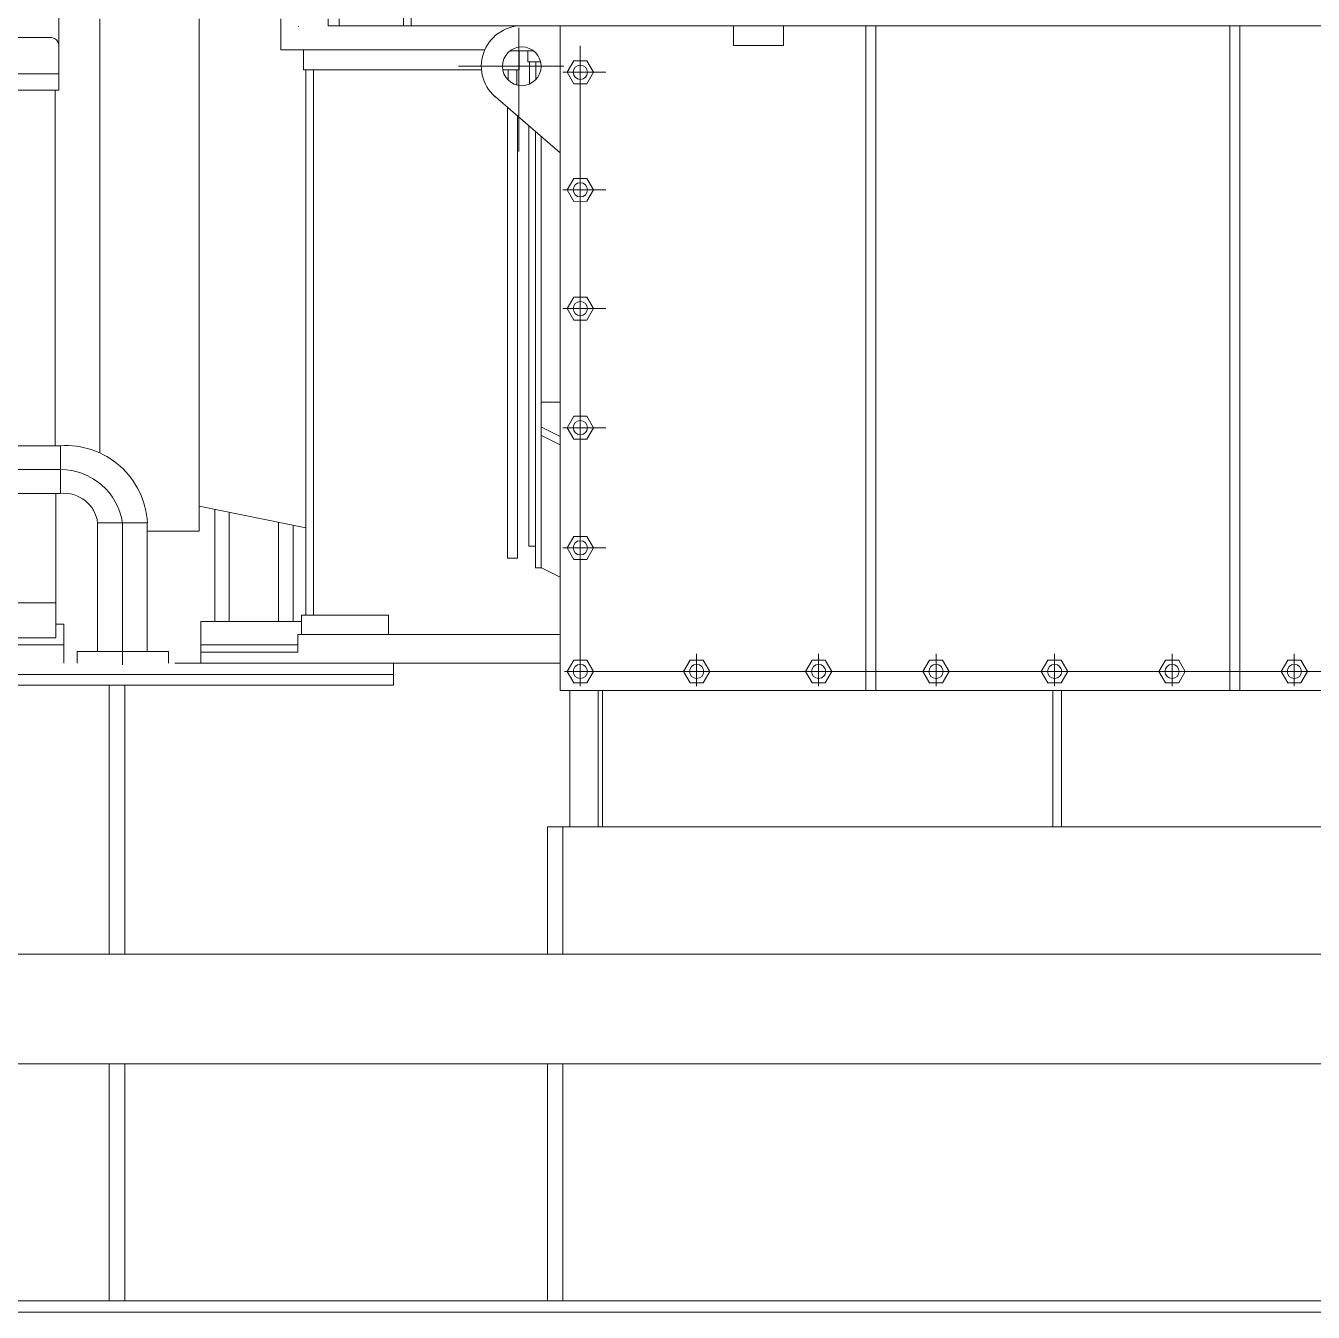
# Model space of a CAD drawing. Extents: x 0 to 420, y 0 to 297.
# Drawn here: x 233.6 to 313.8, y 111.1 to 191.2 of the extents above; entities that cross this region are included whole.
import ezdxf

# ---------------------------------------------------------------- set-up
doc = ezdxf.new("R2010")
doc.units = 0
doc.layers.get('0').update_dxf_attribs({"linetype": 'CONTINUOUS'})

msp = doc.modelspace()

# ---------------------------------------------------------------- linework, layer by layer
at = {"lineweight": 0, "ltscale": 0.0007}
for p, q in [((235.682, 188.191), (235.682, 192.759)), ((257.153, 191.186), (257.153, 192.759)), ((257.615, 191.186), (257.615, 192.759)), ((238.241, 164.584), (238.241, 191.628)), ((244.42, 159.719), (244.42, 191.628)), ((249.502, 191.628), (249.502, 189.691)), ((252.461, 191.628), (252.461, 191.186)), ((253.136, 191.628), (253.136, 191.186)), ((250.611, 191.131), (250.611, 191.132)), ((271.062, 191.186), (252.461, 191.186)), ((264.323, 183.351), (264.323, 191.06)), ((266.891, 188.75), (266.891, 191.186)), ((271.062, 191.186), (277.686, 191.186)), ((277.686, 191.186), (277.686, 189.948)), ((277.686, 191.186), (285.937, 191.186)), ((280.8, 189.948), (280.8, 191.186)), ((285.937, 191.186), (285.937, 149.793)), ((285.937, 191.186), (289.31, 191.186)), ((286.56, 153.936), (286.56, 191.186)), ((289.31, 191.186), (330.921, 191.186)), ((308.583, 191.186), (308.583, 149.793)), ((308.583, 191.186), (311.956, 191.186)), ((309.206, 153.936), (309.206, 191.186)), ((233.01, 190.458), (235.178, 190.458)), ((277.686, 189.948), (280.8, 189.948)), ((249.502, 189.691), (262.207, 189.691)), ((250.93, 188.433), (250.93, 189.691)), ((264.355, 189.618), (263.77, 189.618)), ((264.355, 189.618), (264.897, 189.618)), ((264.355, 188.438), (264.355, 189.618)), ((264.897, 189.618), (265.25, 189.618)), ((264.897, 189.618), (264.897, 188.941)), ((268.155, 150.973), (268.155, 189.938)), ((250.93, 188.433), (261.999, 188.433)), ((251.066, 154.484), (251.066, 188.433)), ((251.543, 154.484), (251.543, 188.433)), ((267.121, 188.665), (260.572, 188.665)), ((263.324, 188.438), (264.355, 188.438)), ((263.654, 188.438), (263.654, 187.813)), ((264.197, 188.438), (264.197, 187.499)), ((264.897, 188.941), (265.685, 188.941)), ((264.999, 188.941), (264.999, 187.561)), ((265.383, 188.941), (265.383, 187.831)), ((266.891, 188.75), (266.891, 149.793)), ((267.328, 188.289), (267.742, 189.005)), ((267.742, 189.005), (268.567, 189.002)), ((268.567, 189.002), (268.976, 188.289)), ((231.963, 188.191), (235.682, 188.191)), ((235.682, 188.191), (235.682, 187.167)), ((267.07, 188.289), (269.74, 188.289)), ((267.742, 187.574), (267.328, 188.289)), ((268.567, 187.577), (267.742, 187.574)), ((268.976, 188.289), (268.567, 187.577)), ((235.682, 187.167), (231.279, 187.167)), ((235.46, 185.119), (235.46, 187.167)), ((262.739, 186.883), (266.891, 183.266)), ((263.629, 186.097), (263.629, 158.02)), ((264.243, 185.562), (264.243, 158.02)), ((235.46, 185.119), (235.46, 165.028)), ((264.954, 184.942), (264.954, 158.779)), ((265.359, 184.589), (265.359, 157.419)), ((265.718, 184.277), (265.718, 157.419)), ((267.328, 180.966), (267.742, 181.682)), ((267.742, 181.682), (268.567, 181.679)), ((268.567, 181.679), (268.976, 180.966)), ((267.07, 180.966), (269.74, 180.966)), ((267.742, 180.251), (267.328, 180.966)), ((268.976, 180.966), (268.567, 180.254)), ((268.567, 180.254), (267.742, 180.251)), ((267.328, 173.573), (267.742, 174.288)), ((267.742, 174.288), (268.567, 174.285)), ((268.567, 174.285), (268.976, 173.573)), ((267.07, 173.573), (269.74, 173.573)), ((267.742, 172.857), (267.328, 173.573)), ((268.976, 173.573), (268.567, 172.86)), ((268.567, 172.86), (267.742, 172.857)), ((265.731, 167.746), (266.891, 167.746)), ((267.328, 166.156), (267.742, 166.871)), ((267.742, 166.871), (268.567, 166.868)), ((268.567, 166.868), (268.976, 166.156)), ((265.731, 166.18), (266.891, 165.605)), ((267.07, 166.156), (269.74, 166.156)), ((267.742, 165.44), (267.328, 166.156)), ((268.976, 166.156), (268.567, 165.443)), ((265.731, 165.662), (266.891, 165.087)), ((268.567, 165.443), (267.742, 165.44)), ((226.872, 165.028), (235.788, 165.028)), ((235.788, 165.028), (235.788, 162.057)), ((235.788, 162.057), (235.788, 165.028)), ((235.788, 165.028), (235.788, 162.057)), ((235.788, 162.057), (235.788, 165.028)), ((224.651, 163.543), (235.787, 163.543)), ((226.961, 162.057), (235.788, 162.057)), ((235.501, 155.246), (235.501, 162.057)), ((244.42, 161.273), (251.066, 159.917)), ((245.401, 157.759), (245.401, 161.073)), ((246.3, 160.89), (246.3, 154.09)), ((238.1, 160.221), (238.1, 152.218)), ((241.199, 160.221), (238.1, 160.221)), ((239.65, 160.205), (239.65, 151.376)), ((241.199, 160.221), (241.199, 152.218)), ((244.42, 159.719), (241.199, 159.719)), ((249.374, 157.759), (249.374, 160.263)), ((250.273, 160.079), (250.273, 154.09)), ((264.954, 158.779), (265.359, 158.779)), ((267.328, 158.669), (267.742, 159.384)), ((267.742, 159.384), (268.567, 159.381)), ((268.567, 159.381), (268.976, 158.669)), ((263.629, 158.02), (264.243, 158.02)), ((267.07, 158.669), (269.74, 158.669)), ((267.742, 157.953), (267.328, 158.669)), ((268.567, 157.956), (267.742, 157.953)), ((268.976, 158.669), (268.567, 157.956)), ((245.401, 157.759), (245.401, 154.09)), ((249.374, 157.759), (249.374, 154.09)), ((265.359, 157.419), (265.718, 157.419)), ((265.731, 157.419), (266.891, 156.844)), ((226.811, 155.246), (235.501, 155.246)), ((235.501, 155.246), (235.501, 153.063)), ((236.01, 153.924), (235.501, 153.924)), ((236.01, 152.638), (236.01, 153.924)), ((244.539, 154.09), (250.788, 154.09)), ((244.539, 152.63), (244.539, 154.09)), ((250.788, 154.484), (250.788, 153.266)), ((250.788, 154.484), (256.217, 154.484)), ((256.217, 154.484), (256.217, 153.266)), ((286.56, 153.936), (286.56, 149.793)), ((309.206, 153.936), (309.206, 149.793)), ((250.573, 153.266), (266.891, 153.266)), ((250.573, 153.266), (250.573, 152.18)), ((226.76, 153.063), (235.501, 153.063)), ((226.77, 152.638), (236.01, 152.638)), ((236.01, 152.638), (236.01, 151.492)), ((244.539, 152.63), (250.573, 152.63)), ((244.539, 152.18), (244.539, 152.63)), ((242.509, 152.218), (236.829, 152.218)), ((236.829, 152.218), (236.829, 151.492)), ((242.509, 151.784), (242.509, 152.218)), ((242.509, 151.784), (242.509, 151.492)), ((242.914, 151.492), (266.891, 151.492)), ((250.573, 152.18), (244.539, 152.18)), ((244.539, 152.18), (244.539, 151.492)), ((256.523, 150.112), (256.523, 151.492)), ((267.328, 150.971), (267.742, 151.686)), ((267.742, 151.686), (268.567, 151.683)), ((268.567, 151.683), (268.976, 150.971)), ((274.569, 150.971), (274.984, 151.686)), ((274.984, 151.686), (275.808, 151.683)), ((275.396, 150.047), (275.396, 152.07)), ((275.808, 151.683), (276.218, 150.971)), ((282.162, 150.971), (282.577, 151.686)), ((282.577, 151.686), (283.401, 151.683)), ((282.989, 150.047), (282.989, 152.07)), ((283.401, 151.683), (283.811, 150.971)), ((289.469, 150.971), (289.884, 151.686)), ((289.884, 151.686), (290.708, 151.683)), ((290.296, 150.047), (290.296, 152.07)), ((290.708, 151.683), (291.118, 150.971)), ((296.851, 150.971), (297.266, 151.686)), ((297.266, 151.686), (298.09, 151.683)), ((297.678, 150.047), (297.678, 152.07)), ((298.09, 151.683), (298.5, 150.971)), ((304.163, 150.971), (304.577, 151.686)), ((304.577, 151.686), (305.402, 151.683)), ((304.989, 150.047), (304.989, 152.07)), ((305.402, 151.683), (305.811, 150.971)), ((311.774, 150.971), (312.189, 151.686)), ((312.189, 151.686), (313.013, 151.683)), ((312.601, 150.047), (312.601, 152.07)), ((313.013, 151.683), (313.423, 150.971)), ((110.634, 150.788), (256.523, 150.788)), ((327.341, 150.973), (267.164, 150.973)), ((267.742, 150.256), (267.328, 150.971)), ((268.155, 150.047), (268.155, 151.359)), ((268.976, 150.971), (268.567, 150.258)), ((274.984, 150.256), (274.569, 150.971)), ((276.218, 150.971), (275.808, 150.258)), ((282.577, 150.256), (282.162, 150.971)), ((283.811, 150.971), (283.401, 150.258)), ((289.884, 150.256), (289.469, 150.971)), ((291.118, 150.971), (290.708, 150.258)), ((297.266, 150.256), (296.851, 150.971)), ((298.5, 150.971), (298.09, 150.258)), ((304.577, 150.256), (304.163, 150.971)), ((305.811, 150.971), (305.402, 150.258)), ((312.189, 150.256), (311.774, 150.971)), ((313.423, 150.971), (313.013, 150.258)), ((110.737, 150.112), (256.523, 150.112)), ((238.815, 142.417), (238.815, 150.112)), ((239.803, 142.417), (239.803, 150.112)), ((268.567, 150.258), (267.742, 150.256)), ((275.808, 150.258), (274.984, 150.256)), ((283.401, 150.258), (282.577, 150.256)), ((290.708, 150.258), (289.884, 150.256)), ((298.09, 150.258), (297.266, 150.256)), ((305.402, 150.258), (304.577, 150.256)), ((313.013, 150.258), (312.189, 150.256)), ((266.891, 149.793), (275.583, 149.793)), ((267.508, 141.298), (267.508, 149.793)), ((269.268, 141.298), (269.268, 149.793)), ((269.539, 141.298), (269.539, 149.793)), ((275.583, 149.793), (328.551, 149.793)), ((297.562, 141.298), (297.562, 149.793)), ((298.104, 141.298), (298.104, 149.793)), ((238.815, 142.417), (238.815, 133.372)), ((239.803, 142.417), (239.803, 133.372)), ((332.62, 141.298), (266.116, 141.298)), ((266.116, 133.372), (266.116, 141.298)), ((267.064, 133.372), (267.064, 141.298)), ((212.801, 133.372), (343.392, 133.372)), ((163.796, 126.541), (234.395, 126.541)), ((214.073, 126.541), (395.368, 126.541)), ((238.815, 126.541), (238.815, 111.778)), ((239.803, 126.541), (239.803, 111.778)), ((266.116, 111.778), (266.116, 126.541)), ((267.064, 111.778), (267.064, 126.541)), ((110.503, 111.778), (246.988, 111.778)), ((226.666, 111.778), (397.559, 111.778)), ((166.922, 111.063), (235.249, 111.063)), ((214.928, 111.063), (397.559, 111.063))]:
    msp.add_line(p, q, dxfattribs=at)
for centre, radius in [((264.51, 188.665), 1.207), ((268.155, 188.292), 0.442), ((268.155, 180.968), 0.442), ((268.155, 173.575), 0.442), ((268.155, 166.158), 0.442), ((268.155, 158.671), 0.442), ((268.155, 150.973), 0.442), ((275.396, 150.973), 0.442), ((282.989, 150.973), 0.442), ((290.296, 150.973), 0.442), ((297.678, 150.973), 0.442), ((304.99, 150.973), 0.442), ((312.601, 150.973), 0.442)]:
    msp.add_circle(centre, radius, dxfattribs=at)
for centre, radius, start, end in [((264.51, 188.665), 2.521, 90.02144, 232.90933), ((236.139, 159.971), 5.069, 2.82057, 93.96478), ((235.81, 159.666), 3.877, 7.99682, 90.34229), ((236.018, 159.966), 2.104, 6.96011, 96.26365)]:
    msp.add_arc(centre, radius, start, end, dxfattribs=at)
msp.add_open_spline([(235.178, 190.458), (235.263, 190.443), (235.445, 190.411), (235.621, 190.238), (235.667, 190.105), (235.682, 190.062)], degree=3, knots=[0, 0, 0, 0, 0.2566185, 0.5444856, 0.6803547, 0.6803547, 0.6803547, 0.6803547], dxfattribs=at)

doc.saveas('drawing.dxf')
